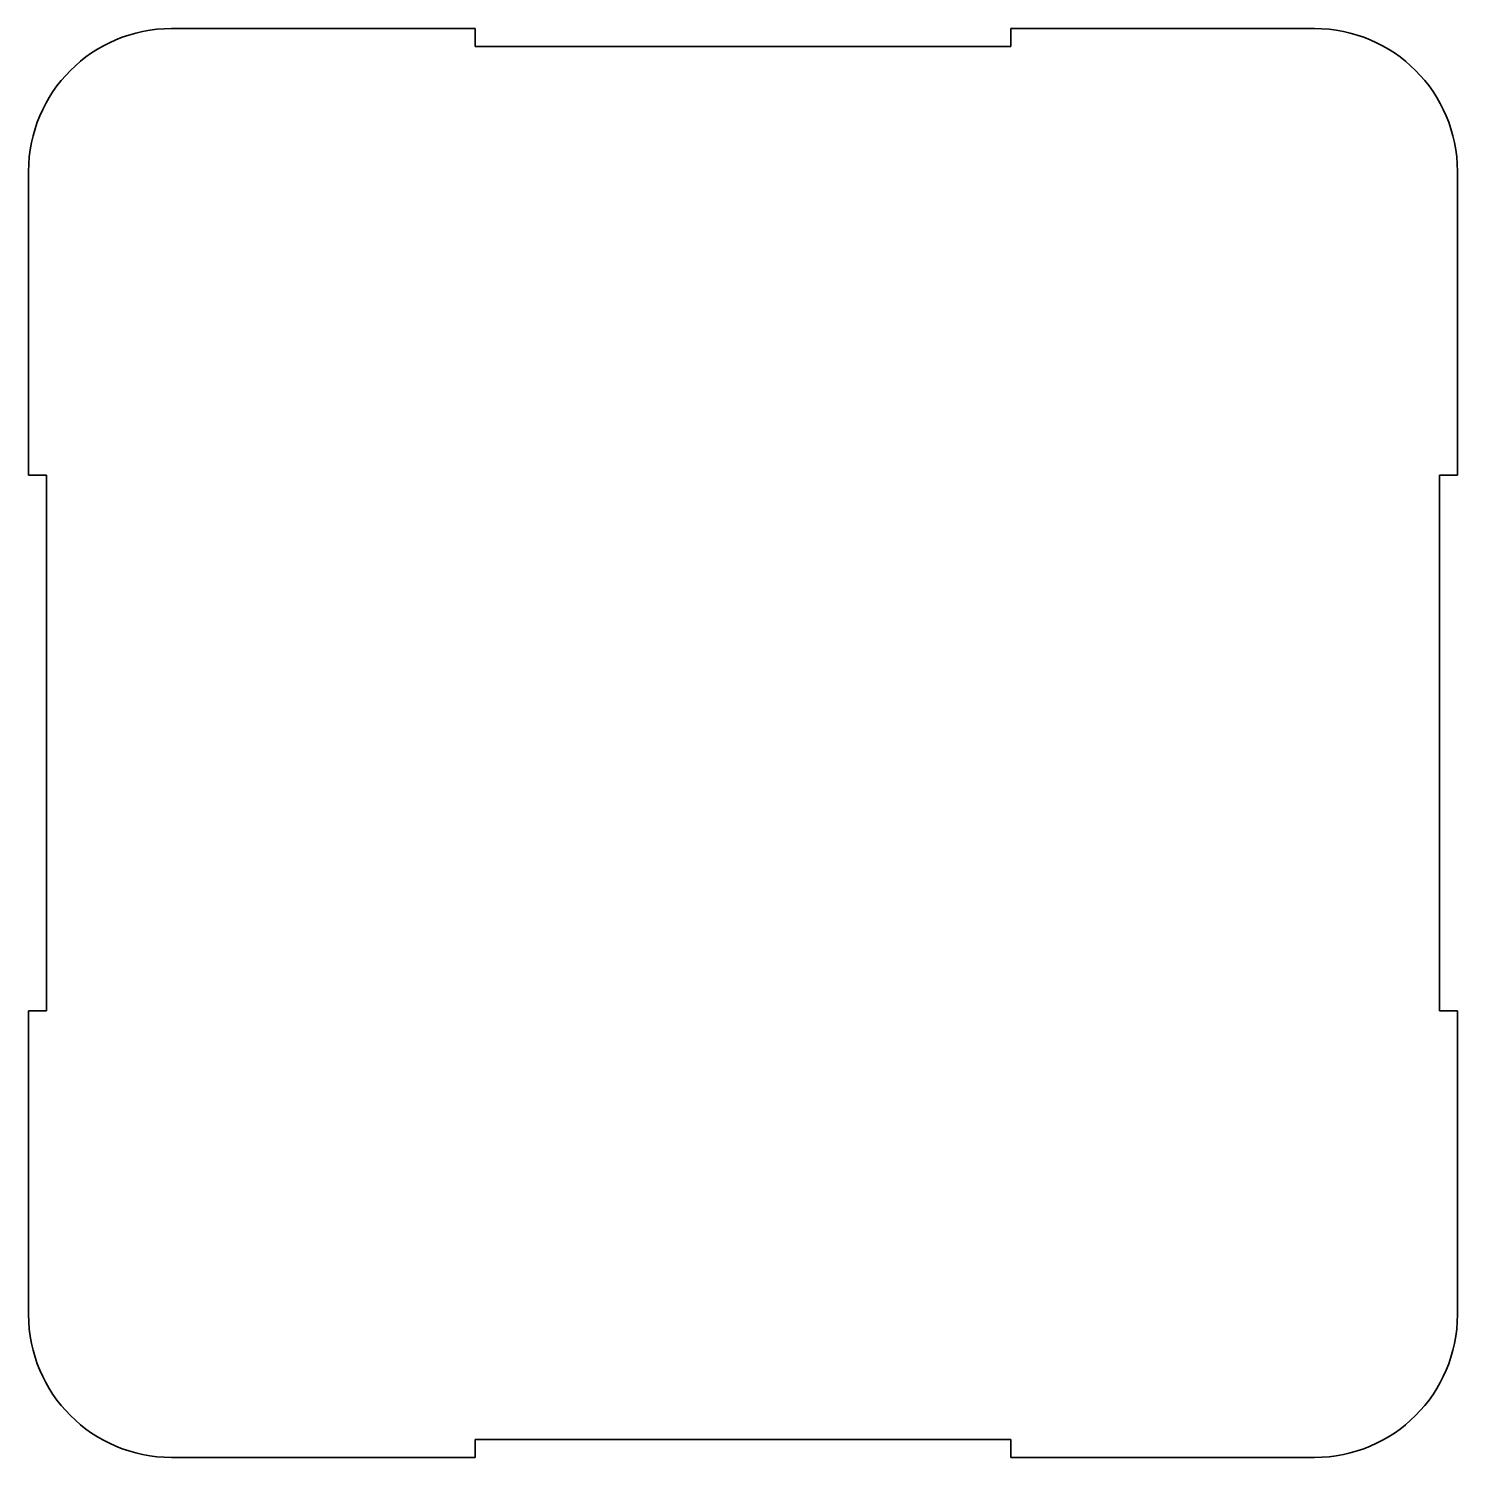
# Model space of a CAD drawing. Header units: inches. Extents: x 0 to 40, y 0 to 40.
import ezdxf

# ---------------------------------------------------------------- set-up
doc = ezdxf.new("R2010")
doc.units = ezdxf.units.IN
doc.header["$MEASUREMENT"] = 0
doc.layers.add('SIMUMAK Visible (ISO)', color=7, linetype='Continuous', lineweight=35)

# ---------------------------------------------------------------- blocks, each defined once
blk = doc.blocks.new('CA-SMT-03-TAPA01_Sheet_5_CA-SMT-03-TAPA01')
at = {"layer": 'SIMUMAK Visible (ISO)'}
for p, q in [((-16, 20), (-7.5, 20)), ((-7.5, 19.5), (-7.5, 20)), ((7.5, 20), (16, 20)), ((7.5, 20), (7.5, 19.5)), ((7.5, 19.5), (-7.5, 19.5)), ((-20, 7.5), (-20, 16)), ((20, 16), (20, 7.5)), ((-20, 7.5), (-19.5, 7.5)), ((-19.5, 7.5), (-19.5, -7.5)), ((19.5, 7.5), (20, 7.5)), ((19.5, -7.5), (19.5, 7.5)), ((-20, -16), (-20, -7.5)), ((-19.5, -7.5), (-20, -7.5)), ((20, -7.5), (19.5, -7.5)), ((20, -7.5), (20, -16)), ((-7.5, -20), (-7.5, -19.5)), ((-7.5, -19.5), (7.5, -19.5)), ((7.5, -19.5), (7.5, -20)), ((-7.5, -20), (-16, -20)), ((16, -20), (7.5, -20))]:
    blk.add_line(p, q, dxfattribs=at)
at = {"layer": 'SIMUMAK Visible (ISO)', "extrusion": (0, 0, -1)}
for centre, start, end in [((16, 16), 0, 90), ((-16, 16), 90, 180), ((16, -16), 270, 0), ((-16, -16), 180, 270)]:
    blk.add_arc(centre, 4, start, end, dxfattribs=at)

msp = doc.modelspace()

# ---------------------------------------------------------------- block references
msp.add_blockref('CA-SMT-03-TAPA01_Sheet_5_CA-SMT-03-TAPA01', (20, 20))

doc.saveas('drawing.dxf')
